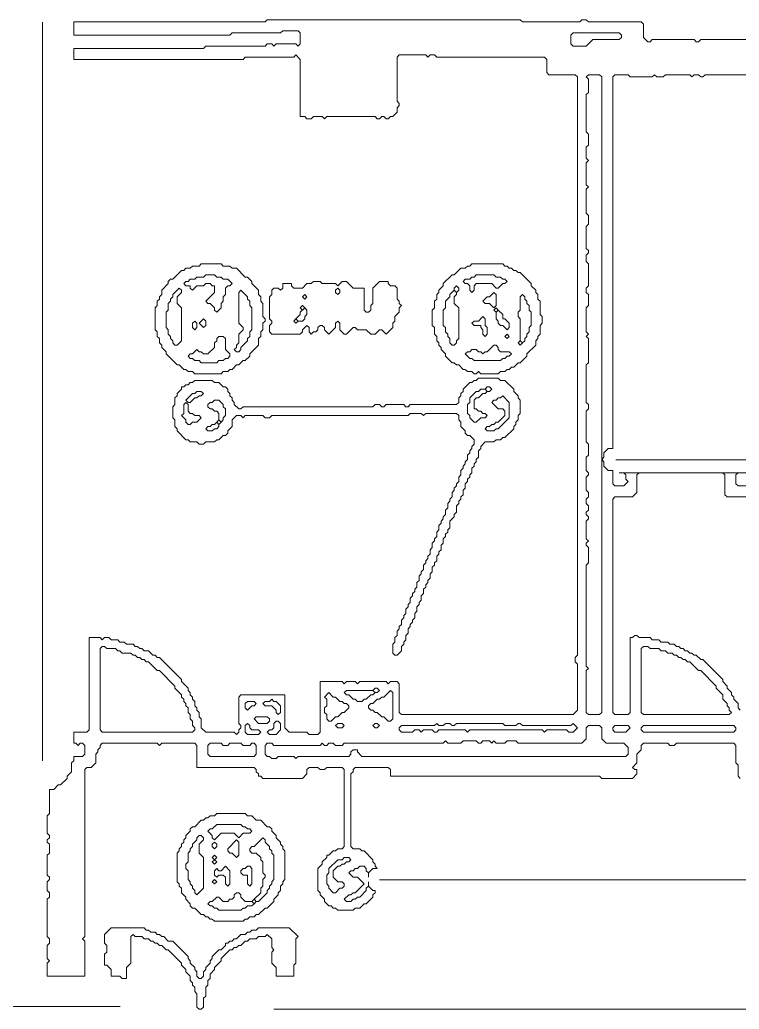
# Model space of a CAD drawing. Header units: millimetres. Extents: x 4 to 412, y 4 to 290.
# Drawn here: x 109.77 to 138.41, y 185.39 to 224.8 of the extents above; entities that cross this region are included whole.
import ezdxf

# ---------------------------------------------------------------- set-up
doc = ezdxf.new("R2010")
doc.units = ezdxf.units.MM
for name, color, linetype, lineweight in [('TRACE_CURVE', 6, 'CONTINUOUS', 0), ('TRACE_STRAIGHT', 5, 'CONTINUOUS', 0), ('TRACE_TEXT_SYMBOL', 6, 'CONTINUOUS', 0)]:
    doc.layers.add(name, color=color, linetype=linetype, lineweight=lineweight)

msp = doc.modelspace()

# ---------------------------------------------------------------- linework, layer by layer
at = {"layer": 'TRACE_CURVE', "color": 6}
for points in [[(119.627, 224.803), (119.539, 224.716), (111.92, 224.716), (111.92, 224.19), (118.138, 224.19), (118.225, 224.278), (120.152, 224.278), (120.24, 224.365), (120.853, 224.365), (120.94, 224.278), (120.94, 223.84), (120.853, 223.752), (120.765, 223.84), (119.977, 223.84), (119.889, 223.752), (119.802, 223.84), (119.627, 223.84), (119.539, 223.752), (117.174, 223.752), (117.087, 223.665), (111.92, 223.665), (111.92, 223.227), (118.663, 223.227), (118.751, 223.315), (120.677, 223.315), (120.765, 223.402), (120.94, 223.227), (120.94, 220.95), (121.115, 220.95), (121.203, 220.862), (121.378, 220.862), (121.466, 220.95), (121.816, 220.95), (121.903, 220.862), (121.991, 220.95), (123.918, 220.95), (124.005, 220.862), (124.093, 220.862), (124.18, 220.95), (124.268, 220.95), (124.356, 220.862), (124.443, 220.862), (124.531, 220.95), (124.618, 220.95), (124.793, 221.125), (124.793, 221.3), (124.881, 221.388), (124.881, 221.475), (124.793, 221.563), (124.793, 223.315), (124.881, 223.402), (125.932, 223.402), (126.019, 223.315), (126.107, 223.402), (126.282, 223.402), (126.37, 223.315), (130.661, 223.315), (130.748, 223.227), (130.748, 222.701), (130.836, 222.614), (131.887, 222.614), (131.974, 222.526), (131.974, 199.494), (131.887, 199.407)], [(146.687, 224.015), (136.879, 224.015), (136.791, 223.928), (136.704, 223.928), (136.616, 224.015), (134.952, 224.015), (134.864, 223.928), (134.777, 223.928), (134.602, 224.103), (134.602, 224.628), (134.514, 224.716), (132.412, 224.716), (132.325, 224.803), (132.15, 224.803), (132.062, 224.716), (129.785, 224.716), (129.698, 224.803), (119.627, 224.803)], [(132.325, 222.526), (132.412, 222.614), (132.85, 222.614), (132.938, 222.526), (132.938, 197.217), (132.85, 197.13), (132.412, 197.13), (132.325, 197.217), (132.325, 198.881), (132.412, 198.969), (132.325, 199.056), (132.325, 203.085), (132.412, 203.172), (132.412, 203.785), (132.325, 203.873), (132.325, 203.961), (132.412, 204.048), (132.325, 204.136), (132.325, 204.836), (132.412, 204.924), (132.412, 205.011), (132.325, 205.099), (132.325, 205.187), (132.412, 205.274), (132.412, 205.449), (132.325, 205.537), (132.325, 205.712), (132.412, 205.8), (132.412, 205.975), (132.325, 206.062), (132.325, 206.588), (132.412, 206.675), (132.412, 206.763), (132.325, 206.851), (132.325, 207.376), (132.412, 207.464), (132.412, 207.901), (132.325, 207.989), (132.325, 209.215), (132.412, 209.303), (132.412, 209.478), (132.325, 209.565), (132.325, 211.054), (132.412, 211.142), (132.412, 212.105), (132.325, 212.193), (132.412, 212.28), (132.325, 212.368), (132.325, 213.331), (132.412, 213.419), (132.412, 213.856), (132.325, 213.944), (132.325, 214.119), (132.412, 214.207), (132.412, 215.083), (132.325, 215.17), (132.325, 215.433), (132.412, 215.52), (132.412, 215.608), (132.325, 215.696), (132.325, 216.571), (132.412, 216.659), (132.412, 217.009), (132.325, 217.097)], [(132.325, 217.097), (132.325, 218.06), (132.412, 218.148), (132.325, 218.235), (132.325, 219.111), (132.412, 219.199), (132.325, 219.286), (132.325, 219.724), (132.412, 219.812), (132.412, 220.249), (132.325, 220.337), (132.325, 221.826), (132.412, 221.913), (132.412, 222.439), (132.325, 222.526)], [(139.068, 206.763), (133.638, 206.763), (133.814, 206.763), (133.901, 206.675), (133.901, 206.5), (133.989, 206.413), (133.814, 206.238), (133.463, 206.238), (133.376, 206.325), (133.376, 206.851), (133.201, 206.851), (133.025, 207.026), (133.025, 207.201), (132.938, 207.288), (133.025, 207.376), (133.025, 207.551), (133.201, 207.726), (133.376, 207.726), (133.376, 222.526), (133.463, 222.614), (133.989, 222.614), (134.076, 222.526), (134.952, 222.526), (135.04, 222.614), (135.127, 222.526), (135.39, 222.526), (135.477, 222.614), (136.441, 222.614), (136.528, 222.526), (136.616, 222.614), (136.791, 222.614), (136.879, 222.526), (136.966, 222.526), (137.054, 222.614), (144.322, 222.614)], [(138.455, 197.305), (138.367, 197.393), (138.367, 197.568), (138.192, 197.743), (138.192, 197.83), (138.105, 197.918), (138.105, 198.006), (137.93, 198.181), (137.93, 198.268), (137.754, 198.443), (137.754, 198.531), (136.966, 199.319), (136.879, 199.319), (136.704, 199.494), (136.616, 199.494), (136.528, 199.582), (136.441, 199.582), (136.353, 199.669), (136.266, 199.669), (136.178, 199.757), (136.09, 199.757), (136.003, 199.845), (135.915, 199.845), (135.828, 199.932), (135.653, 199.932), (135.565, 200.02), (135.302, 200.02), (135.215, 200.107), (134.952, 200.107), (134.864, 200.195), (134.427, 200.195), (134.339, 200.282), (134.251, 200.282), (134.164, 200.195), (134.076, 200.195), (134.076, 197.217), (133.989, 197.13), (133.463, 197.13), (133.376, 197.217), (133.376, 205.712), (133.463, 205.8), (134.164, 205.8), (134.339, 205.975), (134.339, 206.675), (134.427, 206.763), (137.754, 206.763), (137.842, 206.675), (137.842, 205.887), (137.93, 205.8), (141.608, 205.8)], [(141.608, 206.238), (138.367, 206.238), (138.28, 206.325), (138.28, 206.675), (138.367, 206.763), (139.506, 206.763)], [(114.022, 199.932), (113.934, 200.02), (113.759, 200.02), (113.671, 200.107), (113.409, 200.107), (113.321, 200.195), (113.146, 200.195), (113.058, 200.107), (112.971, 200.195), (112.533, 200.195), (112.533, 196.517), (112.445, 196.429), (111.92, 196.429), (111.92, 195.991), (112.008, 195.991), (112.095, 195.904), (112.183, 195.991), (112.27, 195.991), (112.358, 195.904), (112.358, 195.553), (112.27, 195.466), (111.92, 195.466), (111.92, 195.291), (111.832, 195.203), (111.832, 194.853), (111.657, 194.678), (111.657, 194.59), (111.395, 194.327), (111.307, 194.327), (111.132, 194.152), (110.957, 194.152), (110.957, 193.189), (110.869, 193.101), (110.869, 192.401), (110.957, 192.313), (110.957, 192.226), (110.869, 192.138), (110.869, 192.05), (110.957, 191.963), (110.957, 191.613), (110.869, 191.525), (110.869, 190.737), (110.957, 190.649), (110.957, 190.562), (110.869, 190.474), (110.869, 190.124), (110.957, 190.036), (110.957, 189.861), (110.869, 189.774), (110.869, 188.285), (110.957, 188.197), (110.957, 188.022), (110.869, 187.934), (110.869, 187.409), (110.957, 187.321), (110.869, 187.234), (110.869, 186.708), (112.358, 186.708), (112.358, 188.11), (112.27, 188.197), (112.358, 188.285), (112.358, 194.94), (112.445, 195.028), (112.621, 195.028)], [(131.887, 199.407), (131.887, 199.232), (131.974, 199.144), (131.974, 197.305), (131.799, 197.13), (124.969, 197.13), (124.881, 197.217), (124.881, 198.356), (124.793, 198.443), (124.531, 198.443), (124.443, 198.356), (124.356, 198.443), (123.305, 198.443), (123.217, 198.356), (123.129, 198.443), (122.779, 198.443), (122.692, 198.356), (122.604, 198.443), (121.728, 198.443), (121.728, 196.429), (121.641, 196.342), (121.29, 196.342), (121.203, 196.429), (120.502, 196.429), (120.327, 196.604), (120.327, 197.918), (118.576, 197.918), (118.488, 197.83), (118.488, 196.779), (118.576, 196.692), (118.576, 196.604), (118.488, 196.517), (118.488, 196.429), (118.4, 196.342), (118.313, 196.429), (117.174, 196.429), (116.999, 196.604), (116.999, 196.955), (116.912, 197.042), (116.912, 197.217), (116.824, 197.305), (116.824, 197.393), (116.737, 197.48), (116.737, 197.655), (116.649, 197.743), (116.649, 197.83), (116.561, 197.918), (116.561, 198.006), (116.474, 198.093), (116.474, 198.181), (116.211, 198.443), (116.211, 198.531), (115.335, 199.407), (115.248, 199.407), (115.16, 199.494), (115.073, 199.494), (114.898, 199.669), (114.722, 199.669), (114.635, 199.757), (114.547, 199.757), (114.46, 199.845), (114.372, 199.845), (114.284, 199.932), (114.022, 199.932)], [(112.621, 195.028), (112.796, 195.203), (112.796, 195.553), (112.883, 195.641), (112.883, 195.729), (112.971, 195.816), (112.971, 195.904), (113.058, 195.991), (115.248, 195.991), (115.335, 195.904), (115.423, 195.991), (116.737, 195.991), (116.824, 195.904), (116.824, 195.028), (119.101, 195.028), (119.189, 194.94), (119.189, 194.853), (119.276, 194.765), (119.276, 194.678), (119.364, 194.678), (119.451, 194.59), (121.028, 194.59), (121.203, 194.765), (121.203, 194.94), (121.29, 195.028), (121.641, 195.028), (121.728, 194.94), (121.903, 194.94), (121.991, 195.028), (122.604, 195.028), (122.692, 194.94), (122.692, 191.875), (122.604, 191.788), (122.429, 191.788), (122.341, 191.7), (122.254, 191.7), (122.079, 191.525), (121.991, 191.525), (121.991, 191.437), (121.816, 191.262), (121.816, 191.175), (121.641, 191), (121.641, 190.124), (121.728, 190.036), (121.728, 189.949), (121.903, 189.774), (121.903, 189.686), (122.079, 189.511), (122.166, 189.511), (122.254, 189.423), (122.341, 189.423), (122.429, 189.336), (123.042, 189.336), (123.129, 189.423), (123.305, 189.423), (123.48, 189.598), (123.567, 189.598), (123.83, 189.861), (123.83, 189.949), (123.918, 190.036), (123.918, 190.124), (123.83, 190.124), (123.655, 190.299), (123.655, 190.474)], [(123.655, 190.474), (123.655, 190.299), (123.567, 190.211), (123.567, 190.124), (123.305, 189.861), (123.217, 189.861), (123.129, 189.774), (123.042, 189.774), (122.954, 189.686), (122.779, 189.686), (122.692, 189.774), (122.867, 189.949), (122.954, 189.949), (123.042, 190.036), (123.129, 190.036), (123.48, 190.387), (123.217, 190.649), (123.042, 190.649), (122.867, 190.824), (122.954, 190.912), (123.042, 190.912), (123.129, 191), (123.217, 191), (123.305, 191.087), (123.48, 191.087), (123.567, 191), (123.567, 190.912), (123.655, 190.824), (123.655, 190.649), (123.655, 190.824), (123.83, 191), (124.005, 191), (123.918, 191.087), (123.918, 191.175), (123.83, 191.262), (123.83, 191.35), (123.48, 191.7), (123.392, 191.7), (123.305, 191.788), (123.042, 191.788), (122.954, 191.875), (122.954, 194.765), (123.042, 194.853), (123.042, 194.94), (123.129, 195.028), (124.443, 195.028), (124.531, 194.94), (124.531, 194.678), (132.85, 194.678), (132.938, 194.59), (134.164, 194.59), (134.339, 194.765), (134.339, 194.94), (134.251, 194.94), (134.164, 195.028), (134.339, 195.203), (134.339, 195.553), (134.514, 195.729), (134.514, 195.904), (134.602, 195.991), (135.565, 195.991), (135.653, 195.904), (135.828, 195.904), (135.915, 195.991)], [(135.915, 195.991), (138.192, 195.991), (138.28, 195.904), (138.28, 195.203), (138.367, 195.116), (138.367, 194.678), (138.455, 194.59)]]:
    msp.add_lwpolyline(points, dxfattribs=at)
for points in [[(131.712, 224.19), (131.799, 224.278), (133.638, 224.278), (133.726, 224.19), (133.726, 224.103), (133.638, 224.015), (132.588, 224.015), (132.325, 223.752), (131.799, 223.752), (131.712, 223.84)], [(112.971, 199.757), (113.058, 199.845), (113.146, 199.845), (113.234, 199.757), (113.584, 199.757), (113.671, 199.669), (113.759, 199.669), (113.847, 199.582), (114.197, 199.582), (114.284, 199.494), (114.372, 199.494), (114.46, 199.407), (114.547, 199.407), (114.635, 199.319), (114.722, 199.319), (114.81, 199.232), (114.898, 199.232), (115.248, 198.881), (115.335, 198.881), (115.948, 198.268), (115.948, 198.181), (116.211, 197.918), (116.211, 197.83), (116.299, 197.743), (116.299, 197.655), (116.386, 197.568), (116.386, 197.48), (116.474, 197.393), (116.474, 197.217), (116.561, 197.13), (116.561, 196.955), (116.649, 196.867), (116.649, 196.692), (116.737, 196.604), (116.737, 196.517), (116.649, 196.429), (113.058, 196.429), (112.971, 196.517)], [(134.514, 199.757), (134.602, 199.845), (134.777, 199.845), (134.864, 199.757), (135.215, 199.757), (135.302, 199.669), (135.477, 199.669), (135.565, 199.582), (135.74, 199.582), (135.828, 199.494), (135.915, 199.494), (136.003, 199.407), (136.09, 199.407), (136.178, 199.319), (136.266, 199.319), (136.353, 199.232), (136.441, 199.232), (136.791, 198.881), (136.879, 198.881), (137.492, 198.268), (137.492, 198.181), (137.754, 197.918), (137.754, 197.743), (137.93, 197.568), (137.93, 197.48), (138.017, 197.393), (138.017, 197.305), (138.105, 197.217), (138.017, 197.13), (134.602, 197.13), (134.514, 197.217)], [(122.079, 198.006), (122.254, 197.83), (122.341, 197.83), (122.516, 197.655), (122.604, 197.655), (122.692, 197.568), (122.779, 197.568), (122.867, 197.48), (122.867, 197.393), (122.692, 197.217), (122.604, 197.217), (122.429, 197.042), (122.341, 197.042), (122.166, 196.867), (122.079, 196.867), (121.991, 196.955), (121.991, 197.13), (121.903, 197.217), (121.903, 197.393), (121.991, 197.48), (121.991, 197.743), (121.903, 197.83)], [(122.692, 198.006), (122.779, 198.093), (123.83, 198.093), (123.918, 198.006), (123.83, 197.918), (123.743, 197.918), (123.567, 197.743), (123.48, 197.743), (123.392, 197.655), (123.217, 197.655), (123.129, 197.743), (123.042, 197.743), (122.867, 197.918), (122.779, 197.918)], [(124.531, 198.093), (124.618, 198.006), (124.618, 196.955), (124.531, 196.867), (124.443, 196.867), (124.268, 197.042), (124.18, 197.042), (124.005, 197.217), (123.918, 197.217), (123.83, 197.305), (123.743, 197.305), (123.655, 197.393), (123.655, 197.48), (123.743, 197.568), (123.83, 197.568), (124.005, 197.743), (124.093, 197.743), (124.18, 197.83), (124.268, 197.83)], [(123.83, 198.093), (123.918, 198.181), (124.005, 198.181), (124.093, 198.093), (124.005, 198.006), (123.918, 198.006)], [(118.751, 197.568), (118.838, 197.655), (119.101, 197.655), (119.189, 197.568), (119.101, 197.48), (119.013, 197.48), (118.838, 197.305), (118.751, 197.393)], [(119.714, 197.655), (119.802, 197.743), (119.889, 197.655), (119.977, 197.655), (120.152, 197.48), (120.152, 197.217), (120.064, 197.13), (119.977, 197.217), (119.977, 197.305), (119.802, 197.48), (119.539, 197.48), (119.451, 197.568), (119.539, 197.655)], [(119.101, 196.955), (119.189, 197.042), (119.627, 197.042), (119.714, 196.955), (119.714, 196.867), (119.627, 196.779), (119.276, 196.779)], [(118.751, 196.692), (118.838, 196.779), (118.926, 196.692), (118.926, 196.604), (119.013, 196.517), (119.276, 196.517), (119.364, 196.429), (119.276, 196.342), (118.838, 196.342), (118.751, 196.429)], [(132.325, 196.604), (132.412, 196.692), (132.85, 196.692), (132.938, 196.604), (132.938, 196.166), (133.113, 195.991), (133.814, 195.991), (133.989, 195.816), (133.989, 195.553), (133.901, 195.466), (123.392, 195.466), (123.217, 195.641), (123.217, 195.729), (123.042, 195.729), (122.954, 195.641), (122.954, 195.553), (122.867, 195.466), (120.853, 195.466), (120.765, 195.378), (120.677, 195.466), (120.064, 195.466), (119.977, 195.378), (119.802, 195.378), (119.714, 195.466), (119.627, 195.466), (119.539, 195.553), (119.539, 195.904), (119.627, 195.991), (119.802, 195.991), (119.889, 195.904), (121.728, 195.904), (121.816, 195.991), (121.903, 195.904), (121.991, 195.904), (122.079, 195.991), (122.254, 195.991), (122.341, 195.904), (122.604, 195.904), (122.692, 195.991), (126.632, 195.991), (126.72, 196.079), (126.808, 195.991), (127.333, 195.991), (127.421, 196.079), (127.946, 196.079), (128.034, 195.991), (128.121, 195.991), (128.209, 196.079), (128.472, 196.079), (128.559, 195.991), (128.647, 196.079), (128.734, 195.991), (129.085, 195.991), (129.172, 196.079), (129.522, 196.079), (129.61, 195.991), (132.15, 195.991), (132.325, 196.166)], [(119.889, 196.779), (119.977, 196.867), (120.064, 196.867), (120.152, 196.779), (120.152, 196.517), (119.977, 196.342), (119.714, 196.342), (119.627, 196.429), (119.714, 196.517), (119.802, 196.517), (119.889, 196.604)], [(122.341, 196.692), (122.429, 196.779), (122.604, 196.779), (122.692, 196.692), (122.604, 196.604), (122.429, 196.604)], [(123.83, 196.692), (123.918, 196.779), (124.005, 196.779), (124.093, 196.692), (124.005, 196.604), (123.918, 196.604)], [(126.282, 196.692), (126.37, 196.779), (126.457, 196.692), (126.632, 196.692), (126.72, 196.779), (126.895, 196.779), (126.983, 196.692), (127.07, 196.692), (127.158, 196.779), (128.997, 196.779), (129.085, 196.692), (129.522, 196.692), (129.61, 196.779), (129.698, 196.779), (129.785, 196.692), (131.712, 196.692), (131.799, 196.779), (131.974, 196.604), (131.799, 196.429), (131.624, 196.429), (131.537, 196.517), (130.748, 196.517), (130.661, 196.429), (130.573, 196.517), (127.683, 196.517), (127.596, 196.429), (127.508, 196.517), (126.457, 196.517), (126.37, 196.429), (126.282, 196.429), (126.195, 196.517), (125.844, 196.517), (125.757, 196.429), (125.669, 196.517), (125.494, 196.517), (125.406, 196.429), (124.969, 196.429), (124.881, 196.517), (124.881, 196.604), (124.969, 196.692)], [(133.376, 196.604), (133.463, 196.692), (133.989, 196.692), (134.076, 196.604), (133.901, 196.429), (133.463, 196.429), (133.376, 196.517)], [(134.514, 196.604), (134.602, 196.692), (138.192, 196.692), (138.28, 196.604), (138.28, 196.517), (138.192, 196.429), (134.602, 196.429), (134.514, 196.517)], [(117.262, 195.904), (117.35, 195.991), (117.787, 195.991), (117.875, 195.904), (118.05, 195.904), (118.138, 195.991), (118.576, 195.991), (118.663, 195.904), (118.926, 195.904), (119.013, 195.991), (119.101, 195.991), (119.189, 195.904), (119.189, 195.553), (119.101, 195.466), (117.35, 195.466), (117.262, 195.553)], [(122.604, 191.35), (122.692, 191.437), (122.867, 191.437), (122.954, 191.35), (122.867, 191.262), (122.779, 191.262), (122.692, 191.175), (122.604, 191.175), (122.516, 191.087), (122.429, 191.087), (122.254, 190.912), (122.254, 190.649), (122.429, 190.474), (122.604, 190.474), (122.692, 190.387), (122.692, 190.299), (122.604, 190.211), (122.516, 190.211), (122.341, 190.036), (122.254, 190.036), (122.079, 190.211), (122.079, 190.299), (121.991, 190.387), (121.991, 190.737), (122.079, 190.824), (122.079, 191), (122.429, 191.35)]]:
    msp.add_lwpolyline(points, close=True, dxfattribs=at)
at = {"layer": 'TRACE_STRAIGHT', "color": 5}
for p, q in [((110.684, 224.715), (110.684, 195.288)), ((133.496, 207.272), (139.08, 207.272)), ((124.087, 190.547), (159.002, 190.547)), ((79.641, 185.502), (113.764, 185.502)), ((119.889, 185.398), (152.111, 185.398))]:
    msp.add_line(p, q, dxfattribs=at)
at = {"layer": 'TRACE_TEXT_SYMBOL', "color": 6}
for points in [[(116.999, 215.083), (116.912, 214.995), (116.649, 214.995), (116.561, 214.907), (116.386, 214.907), (116.299, 214.82), (116.211, 214.82), (115.861, 214.47), (115.773, 214.47), (115.686, 214.382), (115.686, 214.294), (115.423, 214.032), (115.423, 213.856), (115.335, 213.769), (115.335, 213.681), (115.248, 213.594), (115.248, 213.419), (115.16, 213.331), (115.16, 212.455), (115.248, 212.368), (115.248, 212.193), (115.335, 212.105), (115.335, 211.93), (115.423, 211.842), (115.423, 211.755), (115.598, 211.58), (115.598, 211.492), (116.036, 211.054), (116.124, 211.054), (116.299, 210.879), (116.386, 210.879), (116.474, 210.791), (116.649, 210.791), (116.737, 210.704), (117.787, 210.704), (117.875, 210.791), (118.05, 210.791), (118.138, 210.879), (118.225, 210.879), (118.4, 211.054), (118.488, 211.054), (118.663, 211.229), (118.751, 211.229), (118.926, 211.404), (118.926, 211.492), (119.276, 211.842), (119.276, 212.105), (119.364, 212.193), (119.364, 212.368), (119.451, 212.455), (119.451, 212.718), (119.539, 212.806), (119.539, 212.893), (119.451, 212.981), (119.451, 213.506), (119.364, 213.594), (119.364, 213.769), (119.276, 213.856), (119.276, 214.032), (119.013, 214.294), (119.013, 214.382), (118.838, 214.557), (118.751, 214.557), (118.4, 214.907)], [(118.4, 214.907), (118.225, 214.907), (118.138, 214.995), (117.875, 214.995), (117.787, 215.083), (116.999, 215.083)], [(127.771, 215.083), (127.683, 214.995), (127.596, 214.995), (127.508, 214.907), (127.333, 214.907), (127.07, 214.645), (126.983, 214.645), (126.632, 214.294), (126.632, 214.207), (126.457, 214.032), (126.457, 213.944), (126.37, 213.856), (126.37, 213.681), (126.282, 213.594), (126.282, 213.331), (126.195, 213.243), (126.195, 212.63), (126.282, 212.543), (126.282, 212.28), (126.37, 212.193), (126.37, 212.017), (126.457, 211.93), (126.457, 211.842), (126.545, 211.755), (126.545, 211.667), (126.72, 211.492), (126.72, 211.404), (126.983, 211.142), (127.07, 211.142), (127.158, 211.054), (127.245, 211.054), (127.421, 210.879), (127.508, 210.879), (127.596, 210.791), (127.771, 210.791), (127.859, 210.704), (127.946, 210.704), (128.034, 210.791), (128.121, 210.704), (128.822, 210.704), (128.909, 210.791), (129.085, 210.791), (129.172, 210.879), (129.26, 210.879), (129.347, 210.967), (129.435, 210.967), (129.61, 211.142), (129.698, 211.142), (129.96, 211.404), (129.96, 211.492), (130.311, 211.842), (130.311, 212.017), (130.398, 212.105), (130.398, 212.193), (130.486, 212.28), (130.486, 212.63), (130.573, 212.718), (130.573, 212.981), (130.486, 213.068), (130.486, 213.594), (130.398, 213.681), (130.398, 213.856), (130.311, 213.944), (130.311, 214.032)], [(130.311, 214.032), (130.135, 214.207), (130.135, 214.294), (129.698, 214.732), (129.61, 214.732), (129.522, 214.82), (129.435, 214.82), (129.347, 214.907), (129.26, 214.907), (129.172, 214.995), (129.085, 214.995), (128.997, 215.083), (127.771, 215.083)], [(121.466, 214.382), (121.378, 214.294), (121.203, 214.294), (121.028, 214.119), (120.677, 214.119), (120.59, 214.207), (120.59, 214.294), (120.24, 214.294), (120.24, 214.119), (120.152, 214.032), (120.064, 214.119), (119.889, 214.119), (119.802, 214.032), (119.802, 213.856), (119.714, 213.769), (119.714, 212.893), (119.802, 212.806), (119.802, 212.718), (119.714, 212.63), (119.714, 212.368), (119.802, 212.28), (120.94, 212.28), (121.028, 212.368), (121.028, 212.455), (121.203, 212.63), (121.29, 212.543), (121.29, 212.368), (121.378, 212.28), (121.466, 212.368), (121.553, 212.368), (121.641, 212.455), (121.641, 212.543), (121.728, 212.63), (121.816, 212.63), (121.903, 212.543), (121.903, 212.455), (122.079, 212.28), (122.341, 212.543), (122.341, 212.718), (122.429, 212.806), (122.516, 212.718), (122.516, 212.455), (122.692, 212.28), (122.779, 212.28), (123.042, 212.543), (123.129, 212.543), (123.217, 212.455), (123.567, 212.455), (123.743, 212.28), (123.918, 212.28), (124.093, 212.455), (124.18, 212.455), (124.356, 212.28), (124.618, 212.543), (124.618, 212.718), (124.706, 212.806), (124.706, 212.981), (124.881, 213.156), (124.881, 213.331), (124.969, 213.419), (124.881, 213.506), (124.881, 213.594), (124.793, 213.681), (124.793, 214.119)], [(124.793, 214.119), (124.706, 214.207), (124.531, 214.207), (124.443, 214.294), (124.443, 214.382), (124.093, 214.382), (123.83, 214.119), (123.83, 213.506), (123.743, 213.419), (123.743, 213.243), (123.655, 213.156), (123.567, 213.156), (123.48, 213.243), (123.48, 214.119), (123.042, 214.119), (122.779, 214.382), (122.604, 214.382), (122.429, 214.207), (122.341, 214.294), (121.816, 214.294), (121.728, 214.382), (121.466, 214.382)], [(128.034, 210.529), (127.946, 210.441), (127.859, 210.441), (127.771, 210.354), (127.683, 210.354), (127.421, 210.091), (127.421, 210.003), (127.333, 209.916), (127.333, 209.828), (127.245, 209.74), (127.245, 209.565), (127.158, 209.478), (125.319, 209.478), (125.231, 209.39), (125.144, 209.39), (125.056, 209.478), (124.356, 209.478), (124.268, 209.39), (124.18, 209.39), (124.093, 209.478), (123.918, 209.478), (123.83, 209.39), (118.663, 209.39), (118.576, 209.303), (118.488, 209.303), (118.313, 209.478), (118.313, 209.565), (118.225, 209.653), (118.225, 209.74), (118.138, 209.828), (118.138, 209.916), (118.05, 210.003), (118.05, 210.091), (117.963, 210.178), (117.875, 210.178), (117.7, 210.354), (117.525, 210.354), (117.437, 210.441), (116.737, 210.441), (116.649, 210.354), (116.561, 210.354), (116.474, 210.266), (116.386, 210.266), (116.299, 210.178), (116.211, 210.178), (116.211, 210.091), (116.036, 209.916), (116.036, 209.828), (115.948, 209.74), (115.948, 209.478), (115.861, 209.39), (115.861, 208.952), (115.948, 208.865), (115.948, 208.602), (116.036, 208.514), (116.036, 208.427), (116.386, 208.077), (116.474, 208.077), (116.561, 207.989), (116.824, 207.989), (116.912, 207.901), (117.087, 207.901), (117.174, 207.989), (117.525, 207.989)], [(129.522, 208.69), (129.522, 208.777), (129.61, 208.865), (129.61, 209.04), (129.698, 209.127), (129.698, 209.653), (129.61, 209.74), (129.61, 209.828), (129.435, 210.003), (129.435, 210.091), (129.085, 210.441), (128.909, 210.441), (128.822, 210.529), (128.034, 210.529)], [(117.525, 207.989), (117.612, 208.077), (117.7, 208.077), (117.875, 208.252), (117.963, 208.252), (118.05, 208.339), (118.05, 208.427), (118.225, 208.602), (118.225, 208.865), (118.4, 209.04), (118.576, 209.04), (118.663, 208.952), (118.751, 209.04), (119.451, 209.04), (119.539, 208.952), (119.714, 208.952), (119.802, 209.04), (125.231, 209.04), (125.319, 209.127), (125.757, 209.127), (125.844, 209.04), (125.932, 209.127), (127.158, 209.127), (127.245, 209.04), (127.245, 208.865), (127.333, 208.777), (127.333, 208.602), (127.508, 208.427), (127.508, 208.339), (127.596, 208.252), (127.683, 208.252), (127.859, 208.077), (127.859, 207.901), (127.771, 207.814), (127.771, 207.726), (127.683, 207.639), (127.683, 207.551), (127.596, 207.464), (127.596, 207.288), (127.508, 207.201), (127.508, 207.113), (127.421, 207.026), (127.421, 206.938), (127.333, 206.851), (127.333, 206.675), (127.245, 206.588), (127.245, 206.413), (127.158, 206.325), (127.158, 206.238), (127.07, 206.15), (127.07, 206.062), (126.983, 205.975), (126.983, 205.8), (126.895, 205.712), (126.895, 205.624), (126.808, 205.537), (126.808, 205.362), (126.72, 205.274), (126.72, 205.099), (126.632, 205.011), (126.632, 204.924), (126.545, 204.836), (126.545, 204.749), (126.457, 204.661)], [(125.669, 201.596), (125.757, 201.684), (125.757, 201.859), (125.844, 201.946), (125.844, 202.122), (125.932, 202.209), (125.932, 202.297), (126.019, 202.384), (126.019, 202.472), (126.107, 202.559), (126.107, 202.735), (126.195, 202.822), (126.195, 202.997), (126.282, 203.085), (126.282, 203.172), (126.37, 203.26), (126.37, 203.435), (126.457, 203.523), (126.457, 203.61), (126.545, 203.698), (126.545, 203.873), (126.632, 203.961), (126.632, 204.136), (126.72, 204.223), (126.72, 204.311), (126.808, 204.398), (126.808, 204.486), (126.895, 204.574), (126.895, 204.836), (127.07, 205.011), (127.07, 205.099), (127.158, 205.187), (127.158, 205.449), (127.245, 205.537), (127.245, 205.624), (127.333, 205.712), (127.333, 205.8), (127.421, 205.887), (127.421, 206.062), (127.508, 206.15), (127.508, 206.325), (127.596, 206.413), (127.596, 206.5), (127.683, 206.588), (127.683, 206.675), (127.771, 206.763), (127.771, 206.938), (127.859, 207.026), (127.859, 207.113), (127.946, 207.201), (127.946, 207.288), (128.034, 207.376), (128.034, 207.639), (128.121, 207.726), (128.121, 207.814), (128.296, 207.989), (128.647, 207.989), (128.734, 208.077), (128.909, 208.077), (128.997, 208.164), (129.085, 208.164), (129.435, 208.514), (129.435, 208.602), (129.522, 208.69)], [(126.457, 204.661), (126.457, 204.486), (126.37, 204.398), (126.37, 204.223), (126.282, 204.136), (126.282, 204.048), (126.195, 203.961), (126.195, 203.785), (126.107, 203.698), (126.107, 203.523), (126.019, 203.435), (126.019, 203.348), (125.932, 203.26), (125.932, 203.172), (125.844, 203.085), (125.844, 202.91), (125.757, 202.822), (125.757, 202.735), (125.669, 202.647), (125.669, 202.472), (125.582, 202.384), (125.582, 202.209), (125.494, 202.122), (125.494, 202.034), (125.406, 201.946), (125.406, 201.859), (125.319, 201.771), (125.319, 201.596), (125.231, 201.509), (125.231, 201.421), (125.144, 201.333), (125.144, 201.158), (125.056, 201.071), (125.056, 200.983), (124.969, 200.895), (124.969, 200.72), (124.881, 200.633), (124.881, 200.545), (124.793, 200.458), (124.793, 200.282), (124.706, 200.195), (124.706, 200.02), (124.618, 199.932), (124.618, 199.582), (124.706, 199.494), (124.793, 199.494), (124.969, 199.669), (124.969, 199.845), (125.056, 199.932), (125.056, 200.02), (125.144, 200.107), (125.144, 200.282), (125.231, 200.37), (125.231, 200.545), (125.319, 200.633), (125.319, 200.72), (125.406, 200.808), (125.406, 200.895), (125.494, 200.983), (125.494, 201.158), (125.582, 201.246), (125.582, 201.421), (125.669, 201.509), (125.669, 201.596)], [(117.612, 193.189), (117.525, 193.101), (117.35, 193.101), (117.262, 193.014), (117.174, 193.014), (117.087, 192.926), (116.999, 192.926), (116.737, 192.664), (116.649, 192.664), (116.561, 192.576), (116.561, 192.488), (116.386, 192.313), (116.386, 192.226), (116.299, 192.138), (116.299, 192.05), (116.211, 191.963), (116.211, 191.875), (116.124, 191.788), (116.124, 191.7), (116.036, 191.613), (116.036, 190.474), (116.124, 190.387), (116.124, 190.299), (116.211, 190.211), (116.211, 190.036), (116.386, 189.861), (116.386, 189.774), (116.561, 189.598), (116.561, 189.511), (116.649, 189.423), (116.737, 189.423), (116.999, 189.161), (117.087, 189.161), (117.174, 189.073), (117.262, 189.073), (117.35, 188.985), (117.437, 188.985), (117.525, 188.898), (118.663, 188.898), (118.751, 188.985), (118.838, 188.985), (118.926, 189.073), (119.101, 189.073), (119.189, 189.161), (119.276, 189.161), (119.539, 189.423), (119.627, 189.423), (119.889, 189.686), (119.889, 189.774), (120.064, 189.949), (120.064, 190.036), (120.152, 190.124), (120.152, 190.299), (120.24, 190.387), (120.24, 190.474), (120.327, 190.562), (120.327, 191.7), (120.24, 191.788), (120.24, 191.875), (120.152, 191.963), (120.152, 192.05), (119.977, 192.226), (119.977, 192.313), (119.802, 192.488)], [(119.802, 192.488), (119.802, 192.576), (119.714, 192.664), (119.627, 192.664), (119.364, 192.926), (119.189, 192.926), (119.013, 193.101), (118.838, 193.101), (118.751, 193.189), (117.612, 193.189)], [(113.409, 188.635), (113.146, 188.372), (113.146, 188.022), (113.234, 187.934), (113.234, 187.672), (113.146, 187.584), (113.146, 187.146), (113.234, 187.146), (113.409, 186.971), (113.409, 186.708), (113.759, 186.708), (113.847, 186.621), (114.022, 186.621), (114.022, 187.059), (114.197, 187.234), (114.197, 188.285), (114.284, 188.372), (114.372, 188.285), (114.635, 188.285), (114.722, 188.197), (114.898, 188.197), (114.985, 188.11), (115.073, 188.11), (115.16, 188.022), (115.248, 188.022), (115.335, 187.934), (115.423, 187.934), (115.598, 187.759), (115.686, 187.759), (116.211, 187.234), (116.211, 187.146), (116.386, 186.971), (116.386, 186.884), (116.561, 186.708), (116.561, 186.533), (116.649, 186.446), (116.649, 186.358), (116.737, 186.271), (116.737, 186.095), (116.824, 186.008), (116.824, 185.482), (116.912, 185.395), (116.999, 185.395), (117.087, 185.482), (117.087, 185.833), (117.174, 185.92), (117.174, 186.271), (117.262, 186.358), (117.262, 186.533), (117.35, 186.621), (117.35, 186.796), (117.525, 186.971), (117.525, 187.059), (117.787, 187.321), (117.787, 187.409), (118.138, 187.759), (118.225, 187.759), (118.313, 187.847), (118.4, 187.847), (118.488, 187.934), (118.576, 187.934), (118.751, 188.11), (118.838, 188.11), (118.926, 188.197)], [(118.926, 188.197), (119.189, 188.197), (119.276, 188.285), (119.539, 188.285), (119.627, 188.372), (119.802, 188.197), (119.802, 187.847), (119.889, 187.759), (119.802, 187.672), (119.802, 187.234), (119.977, 187.059), (119.977, 186.708), (120.677, 186.708), (120.677, 187.146), (120.765, 187.234), (120.765, 188.197), (120.853, 188.285), (120.502, 188.635), (119.276, 188.635), (119.189, 188.548), (119.013, 188.548), (118.926, 188.46), (118.838, 188.46), (118.751, 188.372), (118.576, 188.372), (118.4, 188.197), (118.313, 188.197), (118.225, 188.11), (118.138, 188.11), (118.05, 188.022), (117.963, 188.022), (117.963, 187.934), (117.787, 187.759), (117.7, 187.759), (117.437, 187.497), (117.437, 187.409), (117.35, 187.321), (117.35, 187.234), (117.174, 187.059), (117.174, 186.971), (117.087, 186.884), (117.087, 186.708), (116.999, 186.621), (116.912, 186.621), (116.824, 186.708), (116.824, 186.884), (116.737, 186.971), (116.737, 187.059), (116.561, 187.234), (116.561, 187.321), (116.474, 187.409), (116.474, 187.497), (115.861, 188.11), (115.686, 188.11), (115.511, 188.285), (115.423, 188.285), (115.335, 188.372), (115.248, 188.372), (115.16, 188.46), (114.985, 188.46), (114.898, 188.548), (114.81, 188.548), (114.722, 188.635), (113.409, 188.635)]]:
    msp.add_lwpolyline(points, dxfattribs=at)
for points in [[(117.087, 214.557), (117.174, 214.645), (117.525, 214.645), (117.612, 214.557), (117.787, 214.557), (117.875, 214.47), (118.05, 214.47), (118.225, 214.294), (118.138, 214.207), (118.05, 214.207), (117.963, 214.119), (117.963, 213.856), (117.875, 213.769), (117.875, 213.594), (117.787, 213.506), (117.787, 213.331), (117.612, 213.156), (117.525, 213.243), (117.525, 213.331), (117.35, 213.506), (117.262, 213.506), (117.174, 213.594), (117.525, 213.944), (117.525, 214.207), (117.437, 214.207), (117.35, 214.294), (117.174, 214.294), (117.087, 214.207), (116.824, 214.207), (116.649, 214.032), (116.561, 214.119), (116.561, 214.207), (116.386, 214.207), (116.299, 214.294), (116.386, 214.382), (116.474, 214.382), (116.561, 214.47), (116.737, 214.47), (116.824, 214.557)], [(127.859, 214.557), (127.946, 214.645), (128.647, 214.645), (128.734, 214.557), (128.909, 214.557), (128.997, 214.47), (129.085, 214.47), (129.172, 214.382), (129.085, 214.294), (128.997, 214.294), (128.822, 214.119), (128.734, 214.119), (128.559, 214.294), (127.946, 214.294), (127.859, 214.207), (127.859, 214.032), (127.771, 213.944), (127.683, 214.032), (127.683, 214.207), (127.596, 214.294), (127.508, 214.294), (127.421, 214.382), (127.508, 214.47), (127.683, 214.47), (127.771, 214.557)], [(116.124, 214.119), (116.211, 214.032), (116.211, 213.944), (116.036, 213.769), (116.036, 213.506), (116.211, 213.331), (116.211, 212.017), (116.036, 211.842), (115.948, 211.842), (115.861, 211.93), (115.861, 212.017), (115.773, 212.105), (115.773, 212.193), (115.686, 212.28), (115.686, 212.455), (115.598, 212.543), (115.598, 213.156), (115.686, 213.243), (115.686, 213.506), (115.773, 213.594), (115.773, 213.681), (115.861, 213.769), (115.861, 213.856)], [(118.488, 213.944), (118.576, 214.032), (118.838, 213.769), (118.838, 213.681), (118.926, 213.594), (118.926, 213.419), (119.013, 213.331), (119.013, 212.455), (118.926, 212.368), (118.926, 212.193), (118.838, 212.105), (118.838, 212.017), (118.576, 211.755), (118.576, 211.667), (118.488, 211.58), (118.4, 211.58), (118.313, 211.667), (118.4, 211.755), (118.4, 211.842), (118.488, 211.93), (118.488, 212.28), (118.663, 212.455), (118.663, 212.543), (118.488, 212.718)], [(122.341, 214.032), (122.429, 214.119), (122.516, 214.032), (122.516, 213.944), (122.429, 213.856), (122.341, 213.944)], [(127.07, 214.032), (127.158, 213.944), (127.158, 213.856), (127.07, 213.769), (127.07, 213.506), (127.245, 213.331), (127.245, 212.105), (127.158, 212.017), (127.158, 211.93), (127.07, 211.842), (126.983, 211.842), (126.895, 211.93), (126.895, 212.105), (126.808, 212.193), (126.808, 212.28), (126.72, 212.368), (126.72, 212.543), (126.632, 212.63), (126.632, 213.243), (126.72, 213.331), (126.72, 213.594), (126.895, 213.769), (126.895, 213.856)], [(127.07, 214.119), (127.158, 214.207), (127.245, 214.119), (127.245, 214.032), (127.158, 213.944), (127.07, 214.032)], [(121.028, 213.769), (121.115, 213.856), (121.203, 213.769), (121.115, 213.681)], [(128.647, 213.944), (128.734, 213.856), (128.734, 213.419), (128.647, 213.331), (128.472, 213.506), (128.296, 213.506), (128.209, 213.594), (128.384, 213.769), (128.472, 213.769)], [(129.698, 213.769), (129.785, 213.856), (129.873, 213.769), (129.873, 213.681), (129.96, 213.594), (129.96, 213.506), (130.048, 213.419), (130.048, 213.243), (130.135, 213.156), (130.135, 212.63), (130.048, 212.543), (130.048, 212.368), (129.96, 212.28), (129.96, 212.193), (129.873, 212.105), (129.873, 212.017), (129.785, 211.93), (129.698, 212.017), (129.698, 212.893), (129.61, 212.981), (129.61, 213.156), (129.698, 213.243)], [(121.115, 213.331), (121.203, 213.243), (121.203, 213.068), (121.115, 212.981), (121.115, 212.893), (121.028, 212.806), (120.853, 212.806), (120.765, 212.893), (120.94, 213.068), (120.94, 213.156)], [(120.94, 213.331), (121.028, 213.419), (121.115, 213.331), (121.028, 213.243)], [(128.647, 213.243), (128.734, 213.331), (128.822, 213.243), (128.734, 213.156)], [(128.734, 213.156), (128.822, 213.243), (128.997, 213.068), (128.997, 212.893), (129.085, 212.893), (129.26, 212.718), (129.26, 212.543), (129.172, 212.455), (128.997, 212.63), (128.909, 212.63), (128.822, 212.718), (128.822, 212.806), (128.734, 212.893)], [(116.649, 212.718), (116.737, 212.806), (116.824, 212.718), (116.824, 212.543), (116.737, 212.455), (116.649, 212.543)], [(117.087, 212.893), (117.174, 212.806), (117.174, 212.63), (117.087, 212.543), (116.912, 212.718)], [(120.677, 212.806), (120.765, 212.893), (120.853, 212.806), (120.765, 212.718)], [(128.209, 212.981), (128.296, 212.893), (128.296, 212.63), (128.384, 212.543), (128.384, 212.28), (128.296, 212.193), (128.209, 212.28), (128.209, 212.455), (128.121, 212.543), (128.121, 212.63), (127.859, 212.63), (127.771, 212.718), (127.859, 212.806), (128.034, 212.806)], [(117.612, 212.105), (117.7, 212.193), (117.875, 212.193), (117.963, 212.105), (117.963, 211.667), (118.138, 211.492), (118.138, 211.404), (118.05, 211.317), (117.963, 211.317), (117.875, 211.229), (117.7, 211.229), (117.612, 211.142), (116.999, 211.142), (116.912, 211.229), (116.737, 211.229), (116.649, 211.317), (116.561, 211.317), (116.474, 211.404), (116.561, 211.492), (116.649, 211.492), (116.824, 211.667), (116.912, 211.58), (116.999, 211.58), (117.087, 211.492), (117.262, 211.492), (117.525, 211.755), (117.525, 211.93), (117.612, 212.017)], [(129.085, 212.193), (129.172, 212.28), (129.26, 212.193), (129.172, 212.105)], [(129.61, 211.93), (129.698, 212.017), (129.785, 211.93), (129.698, 211.842)], [(128.647, 211.842), (128.734, 211.842), (128.822, 211.755), (128.822, 211.667), (128.909, 211.58), (129.26, 211.58), (129.347, 211.492), (129.26, 211.404), (129.172, 211.404), (129.085, 211.317), (128.997, 211.317), (128.909, 211.229), (127.859, 211.229), (127.771, 211.317), (127.683, 211.317), (127.508, 211.492), (127.596, 211.58), (127.683, 211.58), (127.771, 211.667), (127.946, 211.667), (128.034, 211.58), (128.121, 211.58), (128.209, 211.492), (128.296, 211.58), (128.384, 211.58)], [(128.034, 210.003), (128.121, 210.091), (128.296, 210.091), (128.384, 210.003), (128.296, 209.916), (128.209, 209.916), (128.034, 209.74), (127.946, 209.74), (127.859, 209.653), (127.859, 209.303), (127.946, 209.303), (128.034, 209.215), (128.121, 209.215), (128.209, 209.127), (128.296, 209.127), (128.384, 209.04), (128.296, 208.952), (128.121, 208.952), (127.946, 208.777), (127.859, 208.777), (127.683, 208.952), (127.683, 209.04), (127.596, 209.127), (127.596, 209.478), (127.683, 209.565), (127.683, 209.74), (127.946, 210.003)], [(128.296, 210.091), (128.384, 210.178), (128.472, 210.178), (128.559, 210.091), (128.472, 210.003), (128.384, 210.003)], [(116.737, 209.916), (116.824, 210.003), (116.999, 210.003), (117.087, 209.916), (116.999, 209.828), (116.912, 209.828), (116.824, 209.74), (116.737, 209.74), (116.561, 209.565), (116.474, 209.565), (116.386, 209.653), (116.649, 209.916)], [(117.437, 209.565), (117.525, 209.653), (117.7, 209.653), (117.875, 209.478), (117.875, 209.39), (117.963, 209.303), (117.963, 209.04), (117.875, 208.952), (117.875, 208.865), (117.787, 208.777), (117.7, 208.865), (117.7, 209.127), (117.612, 209.215), (117.525, 209.215), (117.437, 209.303), (117.35, 209.303), (117.262, 209.39), (117.262, 209.478), (117.35, 209.565)], [(128.909, 209.74), (128.997, 209.828), (129.26, 209.565), (129.26, 208.952), (128.822, 208.514), (128.734, 208.514), (128.647, 208.427), (128.384, 208.427), (128.296, 208.514), (128.384, 208.602), (128.472, 208.602), (128.559, 208.69), (128.647, 208.69), (128.734, 208.777), (128.822, 208.777), (129.085, 209.04), (129.085, 209.215), (128.997, 209.303), (128.822, 209.303), (128.559, 209.565), (128.647, 209.653), (128.734, 209.653), (128.822, 209.74)], [(116.299, 209.478), (116.386, 209.565), (116.474, 209.478), (116.474, 209.215), (116.561, 209.127), (116.649, 209.127), (116.737, 209.04), (116.912, 209.04), (116.999, 208.952), (116.824, 208.777), (116.649, 208.777), (116.561, 208.69), (116.474, 208.69), (116.386, 208.777), (116.386, 208.865), (116.211, 209.04), (116.299, 209.127)], [(117.612, 208.777), (117.7, 208.865), (117.787, 208.777), (117.7, 208.69)], [(117.525, 208.69), (117.612, 208.777), (117.7, 208.69), (117.7, 208.602), (117.612, 208.514), (117.525, 208.514), (117.437, 208.427), (117.262, 208.427), (117.174, 208.514), (117.262, 208.602), (117.35, 208.602), (117.437, 208.69)], [(117.612, 192.751), (118.576, 192.751), (118.663, 192.664), (118.751, 192.664), (118.838, 192.576), (118.926, 192.576), (119.013, 192.488), (118.926, 192.401), (118.663, 192.401), (118.488, 192.226), (118.313, 192.401), (117.787, 192.401), (117.525, 192.138), (117.437, 192.226), (117.437, 192.313), (117.262, 192.488), (117.35, 192.576), (117.437, 192.576)], [(116.824, 192.226), (116.912, 192.313), (116.999, 192.313), (117.087, 192.226), (117.087, 192.138), (116.912, 191.963), (116.912, 191.613), (117.087, 191.437), (117.087, 190.211), (116.824, 189.949), (116.737, 190.036), (116.737, 190.124), (116.649, 190.211), (116.649, 190.299), (116.561, 190.387), (116.561, 190.474), (116.474, 190.562), (116.474, 190.912), (116.386, 191), (116.386, 191.175), (116.474, 191.262), (116.474, 191.613), (116.561, 191.7), (116.561, 191.788), (116.649, 191.875), (116.649, 191.963), (116.824, 192.138)], [(117.437, 191.963), (117.525, 192.05), (117.612, 191.963), (117.612, 191.875), (117.525, 191.788), (117.437, 191.875)], [(118.4, 192.138), (118.488, 192.05), (118.488, 191.525), (118.4, 191.437), (118.225, 191.613), (118.138, 191.613), (118.05, 191.7), (118.05, 191.788)], [(119.451, 192.226), (119.539, 192.138), (119.539, 192.05), (119.714, 191.875), (119.714, 191.788), (119.802, 191.7), (119.802, 191.613), (119.889, 191.525), (119.889, 190.562), (119.802, 190.474), (119.802, 190.387), (119.714, 190.299), (119.714, 190.211), (119.627, 190.124), (119.627, 190.036), (119.276, 189.686), (119.189, 189.686), (119.101, 189.774), (119.364, 190.036), (119.364, 190.211), (119.451, 190.299), (119.451, 190.562), (119.539, 190.649), (119.539, 190.737), (119.451, 190.824), (119.451, 191.262), (119.364, 191.35), (119.364, 191.437), (119.189, 191.613), (119.013, 191.613), (118.926, 191.7), (118.926, 191.788), (119.013, 191.875), (119.101, 191.875)], [(117.437, 191.437), (117.525, 191.525), (117.612, 191.437), (117.525, 191.35)], [(117.437, 191.262), (117.525, 191.35), (117.612, 191.262), (117.525, 191.175)], [(117.963, 191.087), (118.138, 190.912), (118.138, 190.387), (118.05, 190.299), (117.963, 190.387), (117.963, 190.649), (117.875, 190.737), (117.7, 190.737), (117.612, 190.649), (117.525, 190.737), (117.525, 190.912), (117.612, 191), (117.7, 190.912), (117.787, 190.912)], [(118.751, 191), (118.838, 191.087), (118.926, 191.087), (119.013, 191), (119.013, 190.387), (118.926, 190.299), (118.838, 190.387), (118.838, 190.737), (118.663, 190.737), (118.576, 190.824), (118.576, 190.912), (118.663, 191)], [(117.437, 190.474), (117.525, 190.562), (117.612, 190.474), (117.525, 190.387)], [(118.313, 189.949), (118.4, 190.036), (118.488, 190.036), (118.576, 189.949), (118.576, 189.861), (118.751, 189.686), (119.013, 189.686), (119.101, 189.598), (119.013, 189.511), (118.838, 189.511), (118.751, 189.423), (118.663, 189.423), (118.576, 189.336), (117.7, 189.336), (117.612, 189.423), (117.525, 189.423), (117.437, 189.511), (117.35, 189.511), (117.262, 189.598), (117.35, 189.686), (117.437, 189.686), (117.612, 189.861), (117.7, 189.861), (117.875, 189.686), (118.05, 189.686), (118.138, 189.774), (118.225, 189.774), (118.313, 189.861)], [(119.013, 189.686), (119.101, 189.774), (119.189, 189.686), (119.101, 189.598)]]:
    msp.add_lwpolyline(points, close=True, dxfattribs=at)

doc.saveas('drawing.dxf')
